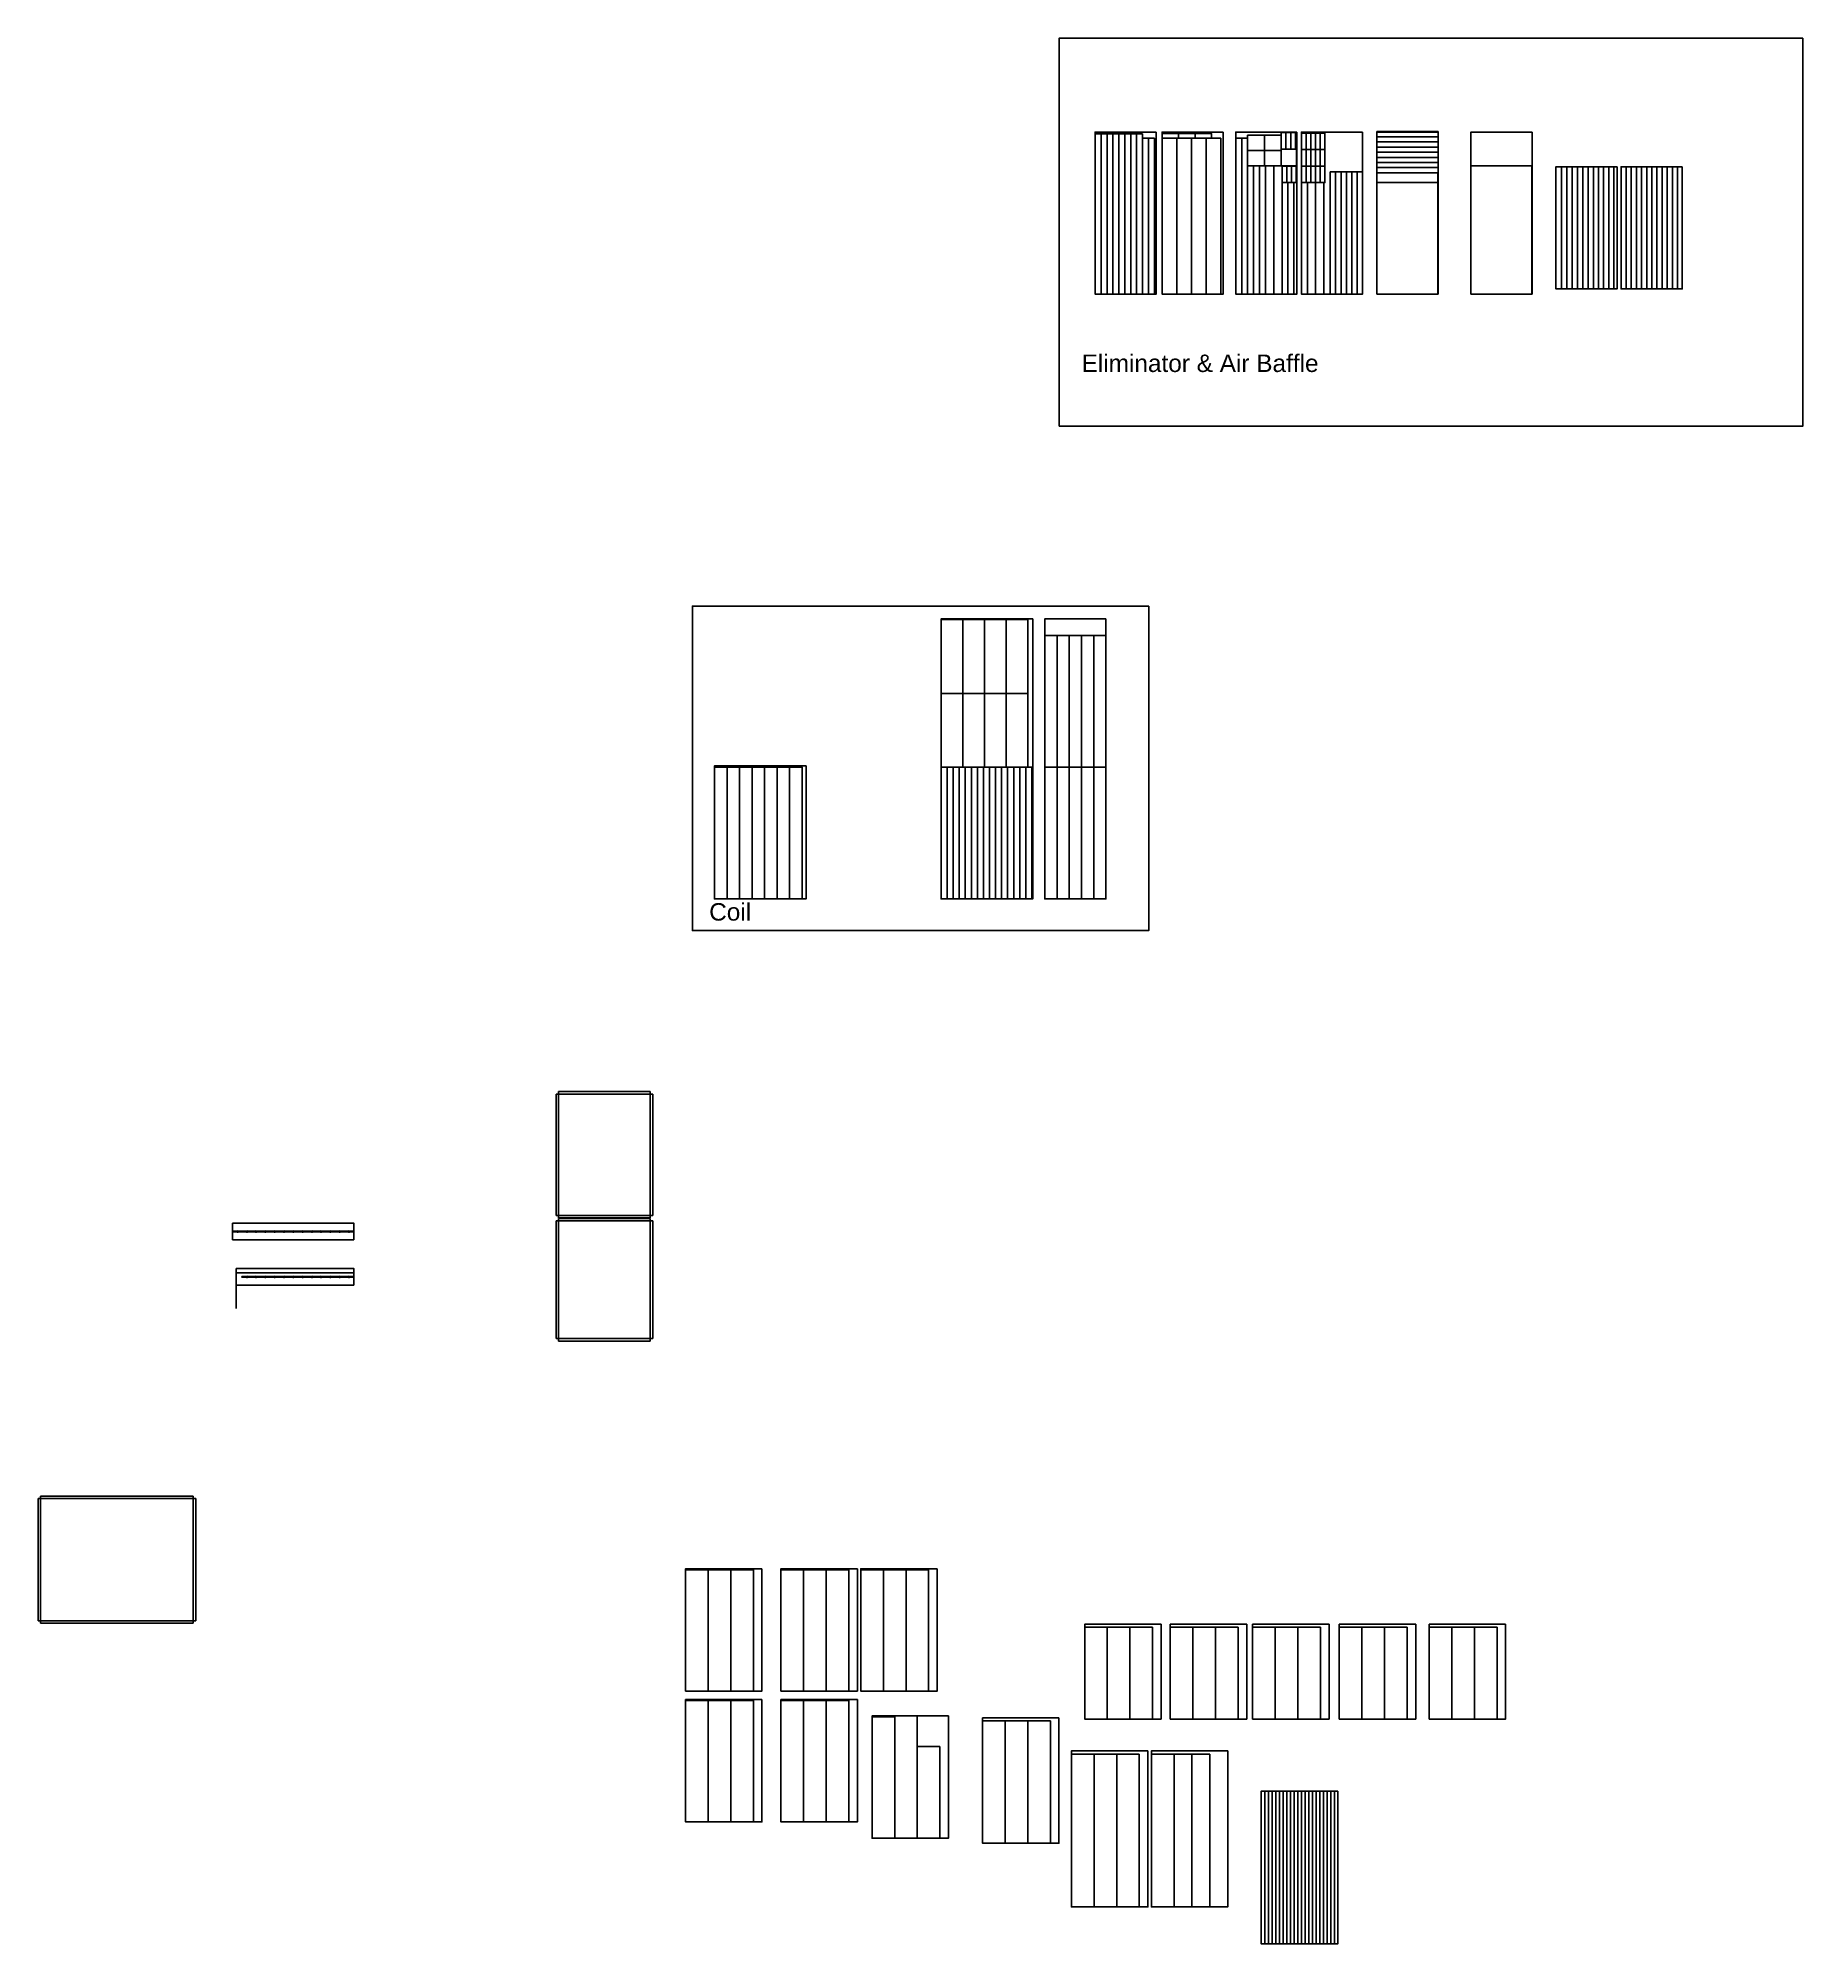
# Model space of a CAD drawing. Header units: millimetres. Extents: x -15560 to 13318, y -26681 to 4490.
import ezdxf

# ---------------------------------------------------------------- set-up
doc = ezdxf.new("R2010")
doc.units = ezdxf.units.MM
doc.styles.get("Standard").update_dxf_attribs({"font": 'arial.ttf'})

msp = doc.modelspace()

# ---------------------------------------------------------------- linework, layer by layer
for p, q in [((-7043, -12781), (-7043, -12741)), ((-5543, -12781), (-5543, -12741)), ((-7043, -12781), (-7083, -12781)), ((-5543, -12781), (-7043, -12781)), ((-5543, -12781), (-5503, -12781)), ((-7043, -14765), (-7083, -14765)), ((-7043, -14855), (-7083, -14855)), ((-5543, -14765), (-7043, -14765)), ((-5543, -14805), (-7043, -14805)), ((-5543, -14815), (-7043, -14815)), ((-5543, -14855), (-7043, -14855)), ((-5543, -14765), (-5503, -14765)), ((-5543, -14855), (-5503, -14855)), ((-12296, -15025), (-12296, -15035)), ((-12144, -15025), (-12144, -15035)), ((-11992, -15025), (-11992, -15035)), ((-11840, -15025), (-11840, -15035)), ((-11688, -15025), (-11688, -15035)), ((-11536, -15025), (-11536, -15035)), ((-11384, -15025), (-11384, -15035)), ((-11232, -15025), (-11232, -15035)), ((-11080, -15025), (-11080, -15035)), ((-10928, -15025), (-10928, -15035)), ((-10776, -15025), (-10776, -15035)), ((-10624, -15025), (-10624, -15035)), ((-10472, -15025), (-10472, -15035)), ((-10392, -15707), (-12318, -15707)), ((-12318, -15707), (-12318, -16287)), ((-12144, -15767), (-12144, -15777)), ((-11992, -15767), (-11992, -15777)), ((-11840, -15767), (-11840, -15777)), ((-11688, -15767), (-11688, -15777)), ((-11536, -15767), (-11536, -15777)), ((-11384, -15767), (-11384, -15777)), ((-11232, -15767), (-11232, -15777)), ((-11080, -15767), (-11080, -15777)), ((-10928, -15767), (-10928, -15777)), ((-10776, -15767), (-10776, -15777)), ((-10624, -15767), (-10624, -15777)), ((-10472, -15767), (-10472, -15777)), ((-7043, -16781), (-7083, -16781)), ((-7043, -16781), (-7043, -16821)), ((-5543, -16781), (-5543, -16821)), ((-5543, -16781), (-5503, -16781)), ((-15520, -19398), (-15560, -19398)), ((-15520, -19398), (-15520, -19358)), ((-13020, -19398), (-13020, -19358)), ((-13020, -19398), (-12980, -19398)), ((-15520, -21398), (-15560, -21398)), ((-15520, -21398), (-15520, -21438)), ((-13020, -21398), (-12980, -21398)), ((-13020, -21398), (-13020, -21438))]:
    msp.add_line(p, q)
for points in [[(13318, 4490), (1149, 4490), (1149, -1855), (13318, -1855)], [(2737, 2954), (1737, 2954), (1737, 304), (2737, 304)], [(1834, 2926), (1737, 2926), (1737, 304), (1834, 304)], [(1931, 2926), (1834, 2926), (1834, 304), (1931, 304)], [(2028, 2926), (1931, 2926), (1931, 304), (2028, 304)], [(2125, 2926), (2028, 2926), (2028, 304), (2125, 304)], [(2222, 2926), (2125, 2926), (2125, 304), (2222, 304)], [(2319, 2926), (2222, 2926), (2222, 304), (2319, 304)], [(2416, 2926), (2319, 2926), (2319, 304), (2416, 304)], [(2513, 2926), (2416, 2926), (2416, 304), (2513, 304)], [(2610, 2852), (2513, 2852), (2513, 304), (2610, 304)], [(2707, 2852), (2610, 2852), (2610, 304), (2707, 304)], [(3833, 2954), (2833, 2954), (2833, 304), (3833, 304)], [(3103, 2852), (3103, 2929), (2833, 2929), (2833, 2852)], [(3073, 2852), (2833, 2852), (2833, 304), (3073, 304)], [(3313, 2852), (3073, 2852), (3073, 304), (3313, 304)], [(3373, 2852), (3373, 2929), (3103, 2929), (3103, 2852)], [(3553, 2852), (3313, 2852), (3313, 304), (3553, 304)], [(3643, 2852), (3643, 2929), (3373, 2929), (3373, 2852)], [(3793, 2852), (3553, 2852), (3553, 304), (3793, 304)], [(5038, 2954), (4038, 2954), (4038, 304), (5038, 304)], [(4135, 2852), (4038, 2852), (4038, 304), (4135, 304)], [(4232, 2852), (4135, 2852), (4135, 304), (4232, 304)], [(4507, 2650), (4507, 2900), (4232, 2900), (4232, 2650)], [(4782, 2650), (4782, 2900), (4507, 2900), (4507, 2650)], [(4859, 2945), (4782, 2945), (4782, 2675), (4859, 2675)], [(4936, 2945), (4859, 2945), (4859, 2675), (4936, 2675)], [(5013, 2945), (4936, 2945), (4936, 2675), (5013, 2675)], [(6112, 2954), (5112, 2954), (5112, 304), (6112, 304)], [(5189, 2938), (5112, 2938), (5112, 2668), (5189, 2668)], [(5266, 2938), (5189, 2938), (5189, 2668), (5266, 2668)], [(5343, 2938), (5266, 2938), (5266, 2668), (5343, 2668)], [(5420, 2938), (5343, 2938), (5343, 2668), (5420, 2668)], [(5497, 2938), (5420, 2938), (5420, 2668), (5497, 2668)], [(6347, 2960), (6347, 2876), (7347, 2876), (7347, 2960)], [(7347, 2954), (6347, 2954), (6347, 304), (7347, 304)], [(6347, 2876), (6347, 2792), (7347, 2792), (7347, 2876)], [(8885, 2954), (7885, 2954), (7885, 304), (8885, 304)], [(4507, 2400), (4507, 2650), (4232, 2650), (4232, 2400)], [(4782, 2400), (4782, 2650), (4507, 2650), (4507, 2400)], [(5032, 2675), (4782, 2675), (4782, 2400), (5032, 2400)], [(5189, 2668), (5112, 2668), (5112, 2398), (5189, 2398)], [(5266, 2668), (5189, 2668), (5189, 2398), (5266, 2398)], [(5343, 2668), (5266, 2668), (5266, 2398), (5343, 2398)], [(5420, 2668), (5343, 2668), (5343, 2398), (5420, 2398)], [(5497, 2668), (5420, 2668), (5420, 2398), (5497, 2398)], [(6347, 2792), (6347, 2708), (7347, 2708), (7347, 2792)], [(6347, 2708), (6347, 2624), (7347, 2624), (7347, 2708)], [(6347, 2624), (6347, 2540), (7347, 2540), (7347, 2624)], [(6347, 2540), (6347, 2456), (7347, 2456), (7347, 2540)], [(4329, 2400), (4232, 2400), (4232, 304), (4329, 304)], [(4426, 2400), (4329, 2400), (4329, 304), (4426, 304)], [(4523, 2400), (4426, 2400), (4426, 304), (4523, 304)], [(4659, 2400), (4523, 2400), (4523, 304), (4659, 304)], [(4795, 2400), (4659, 2400), (4659, 304), (4795, 304)], [(4872, 2398), (4795, 2398), (4795, 2128), (4872, 2128)], [(4949, 2398), (4872, 2398), (4872, 2128), (4949, 2128)], [(5026, 2398), (4949, 2398), (4949, 2128), (5026, 2128)], [(5189, 2398), (5112, 2398), (5112, 2128), (5189, 2128)], [(5266, 2398), (5189, 2398), (5189, 2128), (5266, 2128)], [(5343, 2398), (5266, 2398), (5266, 2128), (5343, 2128)], [(5420, 2398), (5343, 2398), (5343, 2128), (5420, 2128)], [(5497, 2398), (5420, 2398), (5420, 2128), (5497, 2128)], [(5584, 2304), (5672, 2304), (5672, 304), (5584, 304)], [(5672, 2304), (5760, 2304), (5760, 304), (5672, 304)], [(5760, 2304), (5848, 2304), (5848, 304), (5760, 304)], [(5848, 2304), (5936, 2304), (5936, 304), (5848, 304)], [(5936, 2304), (6024, 2304), (6024, 304), (5936, 304)], [(6024, 2304), (6112, 2304), (6112, 304), (6024, 304)], [(6347, 2456), (6347, 2372), (7347, 2372), (7347, 2456)], [(6347, 2372), (6347, 2288), (7347, 2288), (7347, 2372)], [(7342, 2288), (6347, 2288), (6347, 2128), (7342, 2128)], [(8880, 2400), (7885, 2400), (7885, 304), (8880, 304)], [(10277, 2387), (9277, 2387), (9277, 387), (10277, 387)], [(9365, 2387), (9277, 2387), (9277, 387), (9365, 387)], [(9453, 2387), (9365, 2387), (9365, 387), (9453, 387)], [(9541, 2387), (9453, 2387), (9453, 387), (9541, 387)], [(9629, 2387), (9541, 2387), (9541, 387), (9629, 387)], [(9717, 2387), (9629, 2387), (9629, 387), (9717, 387)], [(9805, 2387), (9717, 2387), (9717, 387), (9805, 387)], [(9889, 2387), (9805, 2387), (9805, 387), (9889, 387)], [(9973, 2387), (9889, 2387), (9889, 387), (9973, 387)], [(10057, 2387), (9973, 2387), (9973, 387), (10057, 387)], [(10141, 2387), (10057, 2387), (10057, 387), (10141, 387)], [(10225, 2387), (10141, 2387), (10141, 387), (10225, 387)], [(11342, 2387), (10342, 2387), (10342, 387), (11342, 387)], [(10426, 2387), (10342, 2387), (10342, 387), (10426, 387)], [(10510, 2387), (10426, 2387), (10426, 387), (10510, 387)], [(10594, 2387), (10510, 2387), (10510, 387), (10594, 387)], [(10678, 2387), (10594, 2387), (10594, 387), (10678, 387)], [(10762, 2387), (10678, 2387), (10678, 387), (10762, 387)], [(10846, 2387), (10762, 2387), (10762, 387), (10846, 387)], [(10930, 2387), (10846, 2387), (10846, 387), (10930, 387)], [(11014, 2387), (10930, 2387), (10930, 387), (11014, 387)], [(11098, 2387), (11014, 2387), (11014, 387), (11098, 387)], [(11182, 2387), (11098, 2387), (11098, 387), (11182, 387)], [(11266, 2387), (11182, 2387), (11182, 387), (11266, 387)], [(4892, 2128), (4795, 2128), (4795, 304), (4892, 304)], [(4989, 2128), (4892, 2128), (4892, 304), (4989, 304)], [(5209, 2128), (5112, 2128), (5112, 304), (5209, 304)], [(5345, 304), (5209, 304), (5209, 2128), (5345, 2128)], [(5481, 304), (5345, 304), (5345, 2128), (5481, 2128)], [(7342, 2128), (6347, 2128), (6347, 304), (7342, 304)], [(2615, -4801), (-4852, -4801), (-4852, -10108), (2615, -10108)], [(716, -5009), (-784, -5009), (-784, -9589), (716, -9589)], [(-429, -5021), (-784, -5021), (-784, -6229), (-429, -6229)], [(-74, -5021), (-429, -5021), (-429, -6229), (-74, -6229)], [(281, -5021), (-74, -5021), (-74, -6229), (281, -6229)], [(636, -5021), (281, -5021), (281, -6229), (636, -6229)], [(1913, -5009), (913, -5009), (913, -9589), (1913, -9589)], [(1113, -5279), (913, -5279), (913, -7434), (1113, -7434)], [(1313, -5279), (1113, -5279), (1113, -7434), (1313, -7434)], [(1513, -5279), (1313, -5279), (1313, -7434), (1513, -7434)], [(1713, -5279), (1513, -5279), (1513, -7434), (1713, -7434)], [(1913, -5279), (1713, -5279), (1713, -7434), (1913, -7434)], [(-429, -6229), (-784, -6229), (-784, -7437), (-429, -7437)], [(-74, -6229), (-429, -6229), (-429, -7437), (-74, -7437)], [(281, -6229), (-74, -6229), (-74, -7437), (281, -7437)], [(636, -6229), (281, -6229), (281, -7437), (636, -7437)], [(-2992, -7414), (-4492, -7414), (-4492, -9589), (-2992, -9589)], [(-4492, -7437), (-4287, -7437), (-4287, -9589), (-4492, -9589)], [(-4287, -7437), (-4082, -7437), (-4082, -9589), (-4287, -9589)], [(-4082, -7437), (-3877, -7437), (-3877, -9589), (-4082, -9589)], [(-3877, -7437), (-3672, -7437), (-3672, -9589), (-3877, -9589)], [(-3672, -7437), (-3467, -7437), (-3467, -9589), (-3672, -9589)], [(-3467, -7437), (-3262, -7437), (-3262, -9589), (-3467, -9589)], [(-3262, -7437), (-3057, -7437), (-3057, -9589), (-3262, -9589)], [(-685, -7437), (-784, -7437), (-784, -9589), (-685, -9589)], [(-586, -7437), (-685, -7437), (-685, -9589), (-586, -9589)], [(-487, -7437), (-586, -7437), (-586, -9589), (-487, -9589)], [(-388, -7437), (-487, -7437), (-487, -9589), (-388, -9589)], [(-289, -7437), (-388, -7437), (-388, -9589), (-289, -9589)], [(-190, -7437), (-289, -7437), (-289, -9589), (-190, -9589)], [(-91, -7437), (-190, -7437), (-190, -9589), (-91, -9589)], [(8, -7437), (-91, -7437), (-91, -9589), (8, -9589)], [(107, -7437), (8, -7437), (8, -9589), (107, -9589)], [(206, -7437), (107, -7437), (107, -9589), (206, -9589)], [(305, -7437), (206, -7437), (206, -9589), (305, -9589)], [(404, -7437), (305, -7437), (305, -9589), (404, -9589)], [(503, -7437), (404, -7437), (404, -9589), (503, -9589)], [(602, -7437), (503, -7437), (503, -9589), (602, -9589)], [(701, -7437), (602, -7437), (602, -9589), (701, -9589)], [(1113, -7434), (913, -7434), (913, -9589), (1113, -9589)], [(1313, -7434), (1113, -7434), (1113, -9589), (1313, -9589)], [(1513, -7434), (1313, -7434), (1313, -9589), (1513, -9589)], [(1713, -7434), (1513, -7434), (1513, -9589), (1713, -9589)], [(1913, -7434), (1713, -7434), (1713, -9589), (1913, -9589)], [(-10392, -15165), (-10392, -14895), (-12376, -14895), (-12376, -15165)], [(-12216, -15025), (-12376, -15025), (-12376, -15035), (-12216, -15035)], [(-12064, -15025), (-12224, -15025), (-12224, -15035), (-12064, -15035)], [(-11912, -15025), (-12072, -15025), (-12072, -15035), (-11912, -15035)], [(-11760, -15025), (-11920, -15025), (-11920, -15035), (-11760, -15035)], [(-11608, -15025), (-11768, -15025), (-11768, -15035), (-11608, -15035)], [(-11456, -15025), (-11616, -15025), (-11616, -15035), (-11456, -15035)], [(-11304, -15025), (-11464, -15025), (-11464, -15035), (-11304, -15035)], [(-11152, -15025), (-11312, -15025), (-11312, -15035), (-11152, -15035)], [(-11000, -15025), (-11160, -15025), (-11160, -15035), (-11000, -15035)], [(-10848, -15025), (-11008, -15025), (-11008, -15035), (-10848, -15035)], [(-10696, -15025), (-10856, -15025), (-10856, -15035), (-10696, -15035)], [(-10544, -15025), (-10704, -15025), (-10704, -15035), (-10544, -15035)], [(-10392, -15025), (-10552, -15025), (-10552, -15035), (-10392, -15035)], [(-10392, -15907), (-10392, -15637), (-12318, -15637), (-12318, -15907)], [(-12064, -15767), (-12224, -15767), (-12224, -15777), (-12064, -15777)], [(-11912, -15767), (-12072, -15767), (-12072, -15777), (-11912, -15777)], [(-11760, -15767), (-11920, -15767), (-11920, -15777), (-11760, -15777)], [(-11608, -15767), (-11768, -15767), (-11768, -15777), (-11608, -15777)], [(-11456, -15767), (-11616, -15767), (-11616, -15777), (-11456, -15777)], [(-11304, -15767), (-11464, -15767), (-11464, -15777), (-11304, -15777)], [(-11152, -15767), (-11312, -15767), (-11312, -15777), (-11152, -15777)], [(-11000, -15767), (-11160, -15767), (-11160, -15777), (-11000, -15777)], [(-10848, -15767), (-11008, -15767), (-11008, -15777), (-10848, -15777)], [(-10696, -15767), (-10856, -15767), (-10856, -15777), (-10696, -15777)], [(-10544, -15767), (-10704, -15767), (-10704, -15777), (-10544, -15777)], [(-10392, -15767), (-10552, -15767), (-10552, -15777), (-10392, -15777)], [(-13020, -19398), (-15520, -19398), (-15520, -21398), (-13020, -21398)], [(2599, -23526), (1349, -23526), (1349, -26076), (2599, -26076)], [(1719, -23576), (1349, -23576), (1349, -26076), (1719, -26076)], [(2089, -23576), (1719, -23576), (1719, -26076), (2089, -26076)], [(2459, -23576), (2089, -23576), (2089, -26076), (2459, -26076)], [(3907, -23526), (2657, -23526), (2657, -26076), (3907, -26076)], [(3027, -23576), (2657, -23576), (2657, -26076), (3027, -26076)], [(3321, -23576), (3027, -23576), (3027, -26076), (3321, -26076)], [(3615, -23576), (3321, -23576), (3321, -26076), (3615, -26076)]]:
    msp.add_lwpolyline(points, close=True)
for points in [[(-5543, -12741), (-7043, -12741)], [(-7083, -12781), (-7083, -14765)], [(-5543, -14805), (-5543, -12781), (-7043, -12781), (-7043, -14805)], [(-5503, -14765), (-5503, -12781)], [(-7083, -14855), (-7083, -16781)], [(-7043, -14815), (-7043, -16781), (-5543, -16781), (-5543, -14815)], [(-5503, -16781), (-5503, -14855)], [(-7043, -16821), (-5543, -16821)], [(-15560, -19398), (-15560, -21398)], [(-13020, -19358), (-15520, -19358)], [(-12980, -21398), (-12980, -19398)], [(-15520, -21438), (-13020, -21438)]]:
    msp.add_lwpolyline(points)
at = {"color": 1}
for points in [[(-3716, -20545), (-4966, -20545), (-4966, -22545), (-3716, -22545)], [(-4596, -20561), (-4966, -20561), (-4966, -22545), (-4596, -22545)], [(-4226, -20561), (-4596, -20561), (-4596, -22545), (-4226, -22545)], [(-3856, -20561), (-4226, -20561), (-4226, -22545), (-3856, -22545)], [(-2154, -20545), (-3404, -20545), (-3404, -22545), (-2154, -22545)], [(-3034, -20561), (-3404, -20561), (-3404, -22545), (-3034, -22545)], [(-2664, -20561), (-3034, -20561), (-3034, -22545), (-2664, -22545)], [(-2294, -20561), (-2664, -20561), (-2664, -22545), (-2294, -22545)], [(-848, -20545), (-2098, -20545), (-2098, -22545), (-848, -22545)], [(-1728, -20561), (-2098, -20561), (-2098, -22545), (-1728, -22545)], [(-1358, -20561), (-1728, -20561), (-1728, -22545), (-1358, -22545)], [(-988, -20561), (-1358, -20561), (-1358, -22545), (-988, -22545)], [(-3716, -22685), (-4966, -22685), (-4966, -24685), (-3716, -24685)], [(-4596, -22701), (-4966, -22701), (-4966, -24685), (-4596, -24685)], [(-4226, -22701), (-4596, -22701), (-4596, -24685), (-4226, -24685)], [(-3856, -22701), (-4226, -22701), (-4226, -24685), (-3856, -24685)], [(-2154, -22685), (-3404, -22685), (-3404, -24685), (-2154, -24685)], [(-3034, -22701), (-3404, -22701), (-3404, -24685), (-3034, -24685)], [(-2664, -22701), (-3034, -22701), (-3034, -24685), (-2664, -24685)], [(-2294, -22701), (-2664, -22701), (-2664, -24685), (-2294, -24685)], [(-663, -22953), (-1913, -22953), (-1913, -24953), (-663, -24953)], [(-1543, -22969), (-1913, -22969), (-1913, -24953), (-1543, -24953)]]:
    msp.add_lwpolyline(points, close=True, dxfattribs=at)
at = {"color": 3}
for points in [[(2816, -21453), (1566, -21453), (1566, -23003), (2816, -23003)], [(1936, -21503), (1566, -21503), (1566, -23003), (1936, -23003)], [(2306, -21503), (1936, -21503), (1936, -23003), (2306, -23003)], [(2676, -21503), (2306, -21503), (2306, -23003), (2676, -23003)], [(4216, -21453), (2966, -21453), (2966, -23003), (4216, -23003)], [(3336, -21503), (2966, -21503), (2966, -23003), (3336, -23003)], [(3706, -21503), (3336, -21503), (3336, -23003), (3706, -23003)], [(4076, -21503), (3706, -21503), (3706, -23003), (4076, -23003)], [(5564, -21453), (4314, -21453), (4314, -23003), (5564, -23003)], [(4684, -21503), (4314, -21503), (4314, -23003), (4684, -23003)], [(5054, -21503), (4684, -21503), (4684, -23003), (5054, -23003)], [(5424, -21503), (5054, -21503), (5054, -23003), (5424, -23003)], [(6982, -21453), (5732, -21453), (5732, -23003), (6982, -23003)], [(6102, -21503), (5732, -21503), (5732, -23003), (6102, -23003)], [(6472, -21503), (6102, -21503), (6102, -23003), (6472, -23003)], [(6842, -21503), (6472, -21503), (6472, -23003), (6842, -23003)], [(8453, -21453), (7203, -21453), (7203, -23003), (8453, -23003)], [(7573, -21503), (7203, -21503), (7203, -23003), (7573, -23003)], [(7943, -21503), (7573, -21503), (7573, -23003), (7943, -23003)], [(8313, -21503), (7943, -21503), (7943, -23003), (8313, -23003)], [(-803, -23453), (-1173, -23453), (-1173, -24953), (-803, -24953)]]:
    msp.add_lwpolyline(points, close=True, dxfattribs=at)
at = {"color": 6}
for points in [[(-1173, -22953), (-1543, -22953), (-1543, -24953), (-1173, -24953)], [(1144, -22985), (-106, -22985), (-106, -25035), (1144, -25035)], [(264, -23035), (-106, -23035), (-106, -25035), (264, -25035)], [(634, -23035), (264, -23035), (264, -25035), (634, -25035)], [(1004, -23035), (634, -23035), (634, -25035), (1004, -25035)]]:
    msp.add_lwpolyline(points, close=True, dxfattribs=at)
at = {"color": 2}
for points in [[(5705, -24181), (4455, -24181), (4455, -26681), (5705, -26681)], [(4515, -24181), (4455, -24181), (4455, -26681), (4515, -26681)], [(4575, -24181), (4515, -24181), (4515, -26681), (4575, -26681)], [(4635, -24181), (4575, -24181), (4575, -26681), (4635, -26681)], [(4695, -24181), (4635, -24181), (4635, -26681), (4695, -26681)], [(4755, -24181), (4695, -24181), (4695, -26681), (4755, -26681)], [(4815, -24181), (4755, -24181), (4755, -26681), (4815, -26681)], [(4875, -24181), (4815, -24181), (4815, -26681), (4875, -26681)], [(4935, -24181), (4875, -24181), (4875, -26681), (4935, -26681)], [(4995, -24181), (4935, -24181), (4935, -26681), (4995, -26681)], [(5055, -24181), (4995, -24181), (4995, -26681), (5055, -26681)], [(5115, -24181), (5055, -24181), (5055, -26681), (5115, -26681)], [(5175, -24181), (5115, -24181), (5115, -26681), (5175, -26681)], [(5235, -24181), (5175, -24181), (5175, -26681), (5235, -26681)], [(5295, -24181), (5235, -24181), (5235, -26681), (5295, -26681)], [(5355, -24181), (5295, -24181), (5295, -26681), (5355, -26681)], [(5415, -24181), (5355, -24181), (5355, -26681), (5415, -26681)], [(5475, -24181), (5415, -24181), (5415, -26681), (5475, -26681)], [(5535, -24181), (5475, -24181), (5475, -26681), (5535, -26681)], [(5595, -24181), (5535, -24181), (5535, -26681), (5595, -26681)], [(5655, -24181), (5595, -24181), (5595, -26681), (5655, -26681)]]:
    msp.add_lwpolyline(points, close=True, dxfattribs=at)
for centre in [(-12296, -15030), (-12144, -15030), (-11992, -15030), (-11840, -15030), (-11688, -15030), (-11536, -15030), (-11384, -15030), (-11232, -15030), (-11080, -15030), (-10928, -15030), (-10776, -15030), (-10624, -15030), (-10472, -15030), (-12144, -15772), (-11992, -15772), (-11840, -15772), (-11688, -15772), (-11536, -15772), (-11384, -15772), (-11232, -15772), (-11080, -15772), (-10928, -15772), (-10776, -15772), (-10624, -15772), (-10472, -15772)]:
    msp.add_circle(centre, 11.5)

# ---------------------------------------------------------------- texts
for s, height, p in [('Eliminator & Air Baffle', 285.41, (1515, -971)), ('Coil', 285.4, (-4579, -9944))]:
    msp.add_text(s, height=height).set_placement(p)

doc.saveas('drawing.dxf')
